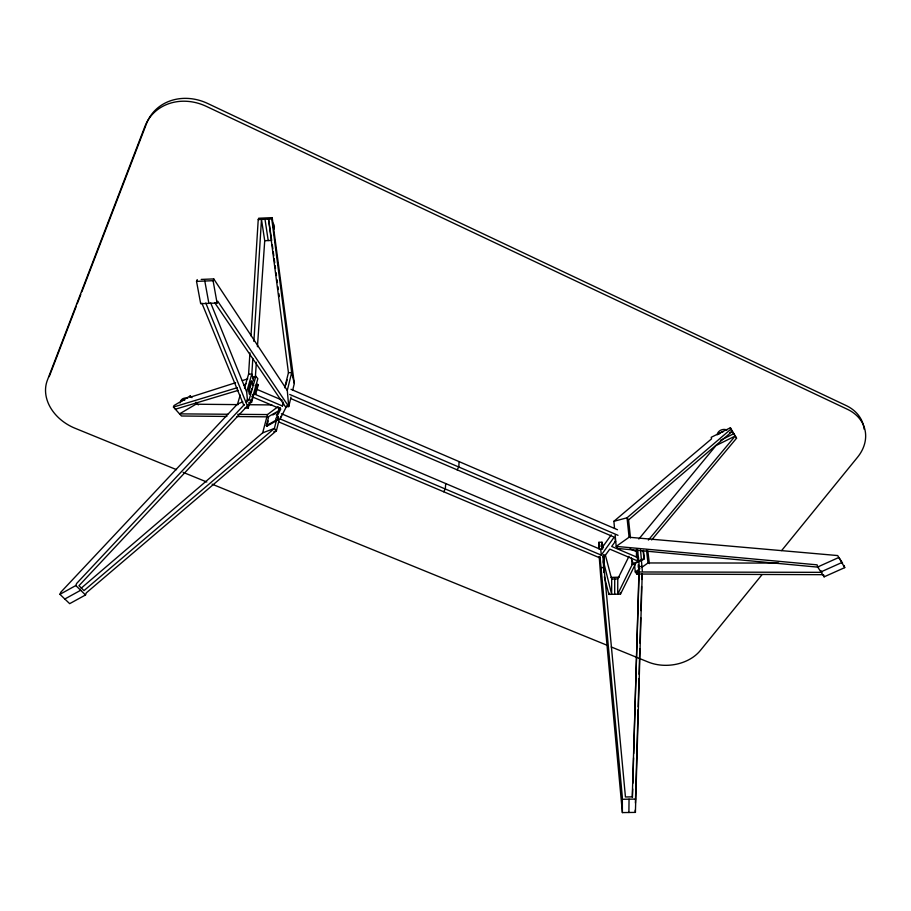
<?xml version="1.0" encoding="UTF-8"?>
<svg xmlns="http://www.w3.org/2000/svg" width="911" height="911" viewBox="0 0 911 911"><rect width="100%" height="100%" fill="white"/><g stroke="black" fill="none" stroke-linecap="round" stroke-linejoin="round"><path stroke-width="1.37" d="M605.211 554.503L611.68 579.054L611.657 594.336L603.594 561.893M614.686 594.257L614.731 578.975M629 556.314L617.772 578.895L617.704 594.177L632.974 563.032M642.221 573.588L635.4 812.396L622.395 812.589L622.315 797.011L600.007 556.359M628.897 812.487L629.045 799.175M636.425 557.338L636.538 549.401M637.598 561.985L636.846 549.231M638.258 567.28L638.292 564.706M638.338 562.133L638.406 556.985L637.666 556.667M622.395 812.589L600.691 576.31L600.861 567.599L603.982 567.507L625.447 796.966L632.268 796.863L639.294 566.574L637.586 549.549M603.868 572.495L603.093 556.279M632.45 797.444L632.689 788.949M632.849 783.289L633.578 757.827M633.703 753.579L638.941 572.814M635.4 803.047L638.076 709.658M638.155 706.822L638.964 678.524M639.078 674.277L639.807 648.803M639.977 643.143L640.695 617.681M640.9 610.598L641.595 586.547M641.788 579.464L641.913 575.228M642.301 570.753L640.513 549.618M639.158 569.068L639.294 566.574L642.437 566.483M459.098 461.615L458.791 467.013L457.083 469.803M244.478 388.154L248.601 374.148L249.933 352.876M250.992 335.863L258.234 219.574L258.69 218.241L272.207 217.649L294.321 383.463L292.67 390.261M252.814 358.433L251.835 374.034L246.653 391.855L247.45 399.929M253.873 341.409L261.48 219.426L264.725 240.709L257.437 346.715M255.399 376.402L256.378 362.271M445.695 483.547L445.308 489.002L443.646 491.735M291.03 397.071L288.73 406.591L285.428 406.705L214.597 302.543M290.552 398.46L614.185 537.114L601.249 555.129L280.132 418.958L280.782 416.338M197.231 279.586L196.537 281.374L200.682 303.682L217.08 303.033L217.718 301.222L288.73 406.591L287.284 390.409L291.691 372.576L271.774 218.97L272.207 217.649M254.533 394.121L282.319 405.964L283.287 402.07M279.153 419.72L276.409 430.755L86.306 592.867L85.509 594.974L69.669 603.663L59.944 594.325L60.798 592.218L237.566 403.96L242.759 401.888M276.466 420.153L274.393 428.421L83.994 590.613L78.961 585.716L251.334 401.694L257.847 378.657L255.843 376.3L253.144 377.154M278.55 411.897L279.586 407.764M284.653 387.779L288.445 372.701L268.529 219.118L271.706 240.413L264.725 240.709M285.849 384.989L287.136 379.841M278.846 410.702L268.734 416.486L266.342 425.699L266.821 426.246L277.787 419.994L278.322 416.612M277.787 419.994L278.447 417.375M266.821 426.246L268.187 420.984M81.136 588.221L262.675 432.827L267.47 414.573L278.14 406.602M252.495 394.793L254.943 393.37L257.483 384.34L258.325 384.704L255.797 393.734L252.381 395.727M250.65 402.138L251.493 402.503L252.962 397.31M249.796 402.56L248.247 408.003L244.957 408.117M250.741 392.504L251.846 388.644M250.092 394.247L249.386 390.124L251.983 381.105L251.208 381.14L248.601 390.147L249.284 394.144M237.566 403.96L240.231 394.987M191.925 397.663L190.319 395.864L189.795 397.367L235.619 382.745M226.873 416.441L181.471 415.997L173.432 407.069L173.99 405.554L190.319 395.864M217.08 303.033L213.083 280.69L213.743 278.914L201.194 279.426M49.205 376.653L76.228 306.403M77.241 303.75L80.806 294.481M81.831 291.827L146.569 123.486A48.921 42.976 34.5 0 1 207.674 103.478L846.182 405.577A43.409 34.333 -15.9 0 1 864.14 429.195M59.944 594.325L75.807 585.545L76.638 583.45L244.421 404.473M604.38 576.834L608.878 594.405L620.493 594.109L635.354 564.194M276.363 415.097L280.167 407.57M275.68 419.083L280.782 409.005L251.778 396.649M282.319 405.964L283.537 403.562M280.132 418.958L286.874 405.691M601.249 555.129L600.804 549.492L611.27 534.882M761.938 574.773L700.263 650.579A38.364 28.548 -5.3 0 1 648.131 662.012L611.247 646.969M781.604 550.597L857.57 457.208A43.58 34.413 -15.8 0 0 847.503 409.346L206.285 106.348A49.137 43.113 34.3 0 0 144.917 126.424L47.361 380.263A43.5 34.299 23 0 0 75.078 428.272L176.506 469.655M638.85 539.005L716 445.57L735.154 436.084L648.381 540.052M651.684 539.938L736.543 438.214L730.394 427.76L711.229 437.303L711.548 438.863L613.889 521.308L614.526 528.278M246.357 402.4L249.261 399.303L255.843 376.3L252.598 378.725M730.394 427.76L730.736 429.32L627.041 517.801L613.889 521.308M630.492 537.968L628.579 519.896L732.137 431.461L729.734 432.645M243.966 385.205L246.129 383.588M615.176 535.235L616.2 546.384L817.099 564.843L817.679 566.984L824.125 576.834L844.713 567.633L837.71 555.562L629.08 537.239L616.2 546.384L617.772 548.49L818.647 567.211M639.921 568.692L635.286 571.971L636.812 574.021L823.533 574.682L824.125 576.834M642.232 567.052L648.017 562.964L778.654 563.066M636.812 574.021L639.135 572.393M255.057 385.763L257.483 384.34M256.071 386.013L258.325 384.704M272.833 414.96L275.247 413.583M266.342 425.699L277.673 419.231M64.818 599.005L80.669 590.271M720.464 440.309L733.651 433.773M603.845 554.753L603.344 563.078M631.46 557.976L632.109 564.194L644.009 558.557L643.143 551.109M632.109 564.194L632.849 564.513L644.373 559.047L643.36 550.358M817.679 566.984L838.336 557.691M820.913 571.914L841.536 562.679M246.665 400.339L249.261 399.303L251.334 401.694L248.737 402.73M262.675 432.827L274.393 428.421L276.409 430.755L273.812 431.734M242.36 380.593L247.758 378.874M173.432 407.069L237.441 387.665M175.367 409.21L238.226 390.363M258.234 219.574L271.774 218.97M196.537 281.374L213.083 280.69M248.601 374.148L251.835 374.034L253.702 380.809M288.445 372.701L291.691 372.576L294.321 383.463M248.601 390.147L249.386 390.124M599.051 548.798L598.926 542.307L601.977 542.227L603.424 547.682M603.367 568.213L604.107 568.202L604.073 557.589M611.076 577.403L619.264 577.187M611.68 579.054L617.772 578.895M622.498 799.277L635.605 799.072M227.761 414.254L179.558 413.867L195.899 404.222L238.09 404.621M237.691 414.334L267.47 414.573M247.929 404.712L271.842 404.928M236.803 416.543L268.016 416.851M183.1 472.342L206.808 482.01M212.081 484.162L607.295 645.352M278.96 421.998L600.007 557.953M281.431 413.719L600.804 549.492M254.943 393.37L255.797 393.734M638.19 557.748L611.702 546.452L615.506 541.168L615.437 541.817L615.187 538.321M636.242 560.379L609.778 549.117L603.412 557.953L603.105 555.106M289.721 394.463L618.011 535.326M256.139 389.031L282.296 400.214M630.025 548.877L637.552 552.089M290.985 389.304L617.476 529.724M75.807 585.545L85.509 594.974M195.922 402.172L198.325 404.871M628.579 519.896L627.041 517.801L629.08 537.239M213.743 278.914L287.284 390.409M820.879 570.628L821.995 572.336L635.286 571.971L634.375 563.51M730.736 429.32L736.543 438.214M839.236 557.953L842.561 563.123M201.9 303.192L243.886 405.497M210.703 302.953L246.653 391.855M205.818 303.033L248.247 408.003L247.986 405.315M844.076 565.503L844.713 567.633M599.301 543.673L600.03 546.406M599.893 559.274L599.21 556.575L600.691 576.31M204.804 281.032L208.881 303.363M251.026 399.747L251.493 402.503M251.983 381.105L252.677 385.216M264.999 219.278L268.221 240.561M272.275 244.626L272.844 248.84M273.232 251.641L273.801 255.854M274.177 258.656L274.746 262.869M275.133 265.682L275.509 268.483M276.079 272.696L276.466 275.509M277.035 279.711L277.411 282.524M277.98 286.737L278.367 289.539M278.937 293.752L279.313 296.553M647.846 550.973L649.372 563.624M646.514 550.324L648.017 562.964M638.497 572.484L638.805 575.308M632.45 560.777L632.849 564.513M620.345 592.435L620.493 594.109M635.206 810.13L635.4 812.396M608.742 592.731L608.878 594.405M603.515 560.732L604.107 568.202M602.535 549.253L601.977 542.227L602.08 547.409M598.926 542.307L599.472 549.333M180.742 400.829A6.354 5.159 19.3 0 1 187.712 398.244M179.979 402.947A6.377 5.159 19.2 0 1 184.785 400.1M272.993 225.882A6.924 6.115 24.2 0 1 273.721 228.012M272.947 223.058A6.901 6.104 24.3 0 1 273.881 229.299M717.253 434.866A6.366 5.17 -12 0 1 720.658 430.231A6.366 5.17 -12 0 1 726.978 430.026M718.688 434.41A6.388 5.17 -12 0 1 723.232 431.723"/></g></svg>
